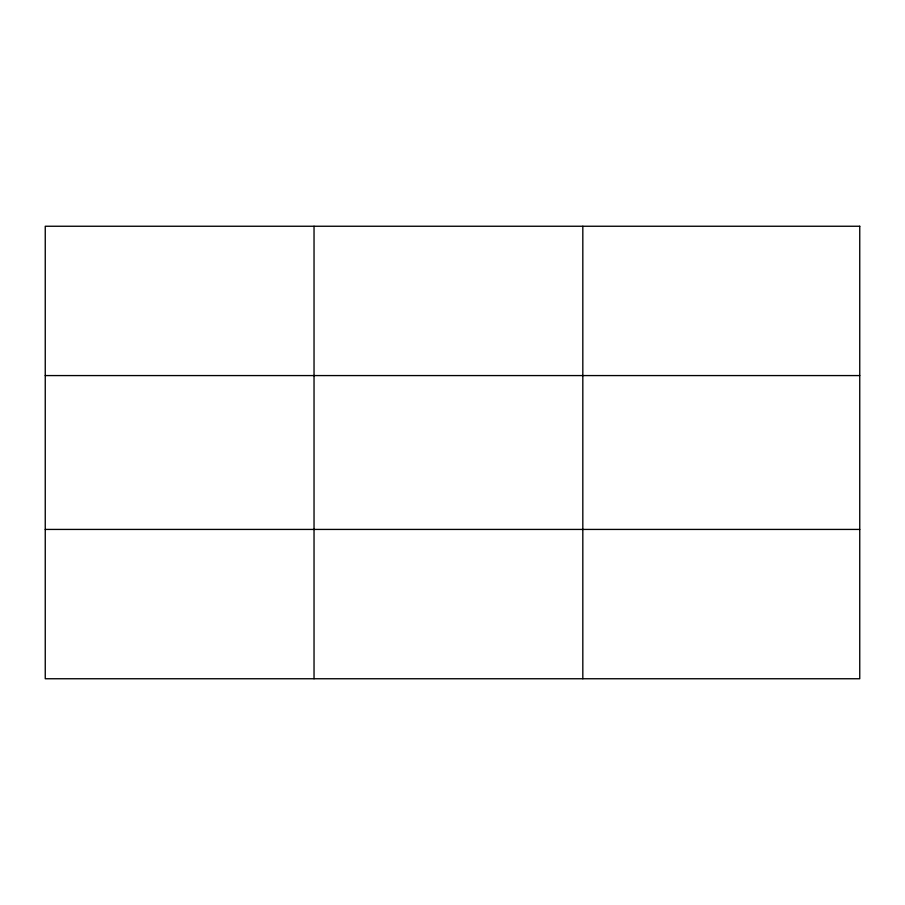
<?xml version="1.0" encoding="UTF-8"?>
<svg xmlns="http://www.w3.org/2000/svg" width="905" height="905" viewBox="0 0 905 905"><rect width="100%" height="100%" fill="white"/><g stroke="black" fill="none" stroke-linecap="round" stroke-linejoin="round"><path stroke-width="1.36" d="M314.035 678.75L314.035 226.25M582.82 678.75L582.82 226.25M45.25 375.575L859.75 375.575M45.25 529.425L859.75 529.425M859.75 226.25L45.25 226.25L45.25 678.75L859.75 678.75L859.75 226.25"/></g></svg>
